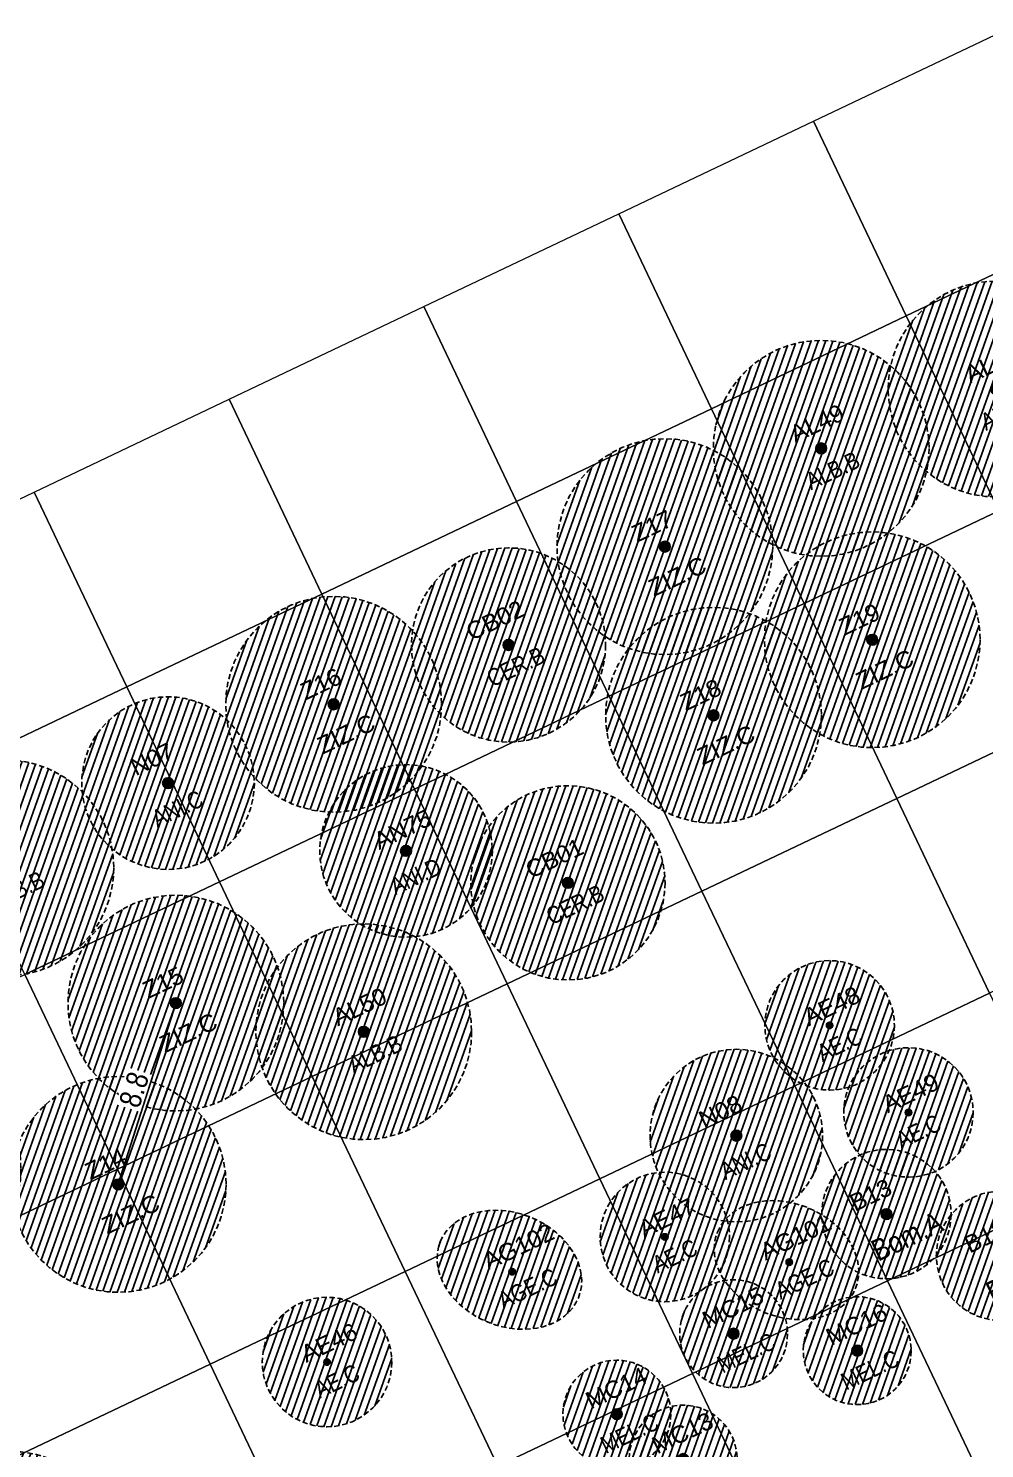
# Model space of a CAD drawing. Header units: metres. Extents: x 679599 to 680038, y 2748524 to 2748844.
# Drawn here: x 679815.6 to 679859.9, y 2748726.9 to 2748792.7 of the extents above; entities that cross this region are included whole.
import ezdxf

# ---------------------------------------------------------------- set-up
doc = ezdxf.new("R2010")
doc.units = ezdxf.units.M
doc.linetypes.add('HIDDEN', pattern=[0.375, 0.25, -0.125])
doc.layers.add('00-GRID_PLANTATION', color=7, linetype='Continuous', lineweight=0, true_color=0xff9c7a)
for name, color, linetype in [('02-L-Setting Out_Dimensions', 250, 'Continuous'), ('COTAUX', 7, 'Continuous'), ('SL_TREE_CANOPY', 251, 'HIDDEN'), ('SL_TREE_ID', 162, 'Continuous'), ('SL_TREE_LEGEND', 7, 'Continuous'), ('SL_TREE_TRUNK', 251, 'Continuous')]:
    doc.layers.add(name, color=color, linetype=linetype)
for name, color, linetype, true_color in [('SL_TREE_ACACIA_ETBAICA', 7, 'Continuous', 0x405700), ('SL_TREE_ACACIA_GERRARDII', 7, 'Continuous', 0x4c4c00), ('SL_TREE_ACACIA_NILOTICA', 7, 'Continuous', 0x264d00), ('SL_TREE_ALBIZIA_LEBBECK', 7, 'Continuous', 0xa3a300), ('SL_TREE_BOMBAX_CEIBA', 7, 'Continuous', 0xb80000), ('SL_TREE_CERCIDIUM_FLORIDUM', 7, 'Continuous', 0xe0e000), ('SL_TREE_MELIA_AZEDARACH', 7, 'Continuous', 0xfcb0fa), ('SL_TREE_ZIZIPHUS_SPINA', 7, 'Continuous', 0xc6d408)]:
    doc.layers.add(name, color=color, linetype=linetype, true_color=true_color)
doc.styles.add('E100', font='verdana.ttf', dxfattribs={"height": 0.4})
doc.styles.get("Standard").update_dxf_attribs({"font": 'arial.ttf'})
doc.styles.add('TER-200', font='ARIALN.TTF', dxfattribs={"height": 1})
doc.dimstyles.new('E250', dxfattribs={"dimscale": 0.03, "dimtxt": 0.4, "dimasz": 0.5, "dimexe": 0.1, "dimexo": 1, "dimgap": 4, "dimtad": 1, "dimzin": 0, "dimdsep": 46, "dimtxsty": 'E100', "dimblk1": 'LINCOT200', "dimblk2": 'LINCOT200', "dimsah": 1, "dimcen": 0.1, "dimdle": 0.1, "dimse1": 1, "dimse2": 1, "dimclrt": 256, "dimadec": 0, "dimazin": 0, "dimtfac": 0.01538461538461539, "dimtofl": 0, "dimtmove": 0, "dimatfit": 3, "dimldrblk": 'LINCOT200', "dimfxl": 1, "dimtolj": 1, "dimtzin": 0, "dimarcsym": 0})
pattern_1 = [(45, (0, 0), (-0.2245064030267289, 0.2245064030267289), [])]

# ---------------------------------------------------------------- blocks, each defined once
blk = doc.blocks.new('Bombax_ceiba')
h = blk.add_hatch()
h.set_pattern_fill('ANSI31', color=256, scale=0.1)
h.set_pattern_definition(pattern_1)
edge = h.paths.add_edge_path()
edge.add_arc((4.656612873077393e-10, 4.656612873077393e-10), 3.000000000087448, -25.44812939262281, 334.5518706073772)
at = {"layer": 'SL_TREE_TRUNK'}
h = blk.add_hatch(color=256, dxfattribs=at)
h.dxf.hatch_style = 1
edge = h.paths.add_edge_path()
edge.add_arc((4.656612873077393e-10, 4.656612873077393e-10), 0.2500003876001918, 0, 360)
at = {"layer": 'SL_TREE_CANOPY', "linetype": 'HIDDEN'}
blk.add_circle((4.656612873077393e-10, 4.656612873077393e-10), 3, dxfattribs=at)
at = {"layer": 'SL_TREE_TRUNK'}
blk.add_circle((4.656612873077393e-10, 4.656612873077393e-10), 0.2500003876001918, dxfattribs=at)
at = {"layer": 'SL_TREE_ID'}
blk.add_attdef('ID', (-1.276014421639939, 0.7167202825063849), '', height=0.7999999999999999, rotation=359.9999999999999, dxfattribs=at)
at = {"layer": 'SL_TREE_LEGEND', "insert": (-1.297057115955816, -0.8330300194211304), "char_height": 1, "attachment_point": 1, "style": 'TER-200'}
blk.add_mtext_dynamic_manual_height_columns('Bom.A', width=38.77952334683659, gutter_width=12.5, heights=[0], dxfattribs=at)
blk = doc.blocks.new('Albizia_lebbeck')
h = blk.add_hatch()
h.set_pattern_fill('ANSI31', color=256, scale=0.1)
h.set_pattern_definition(pattern_1)
edge = h.paths.add_edge_path()
edge.add_arc((0, 4.656612873077393e-10), 4.999999999981005, -25.44812939262281, 334.5518706073772)
at = {"layer": 'SL_TREE_TRUNK'}
h = blk.add_hatch(color=256, dxfattribs=at)
h.dxf.hatch_style = 1
edge = h.paths.add_edge_path()
edge.add_arc((2.328306436538696e-10, 0), 0.2500003876001918, 0, 360)
at = {"layer": 'SL_TREE_CANOPY', "linetype": 'HIDDEN'}
blk.add_circle((2.328306436538696e-10, 0), 5, dxfattribs=at)
at = {"layer": 'SL_TREE_TRUNK'}
blk.add_circle((2.328306436538696e-10, 0), 0.2500003876001918, dxfattribs=at)
at = {"layer": 'SL_TREE_ID'}
blk.add_attdef('ID', (-0.9810078069718458, 0.7368421231547302), '', height=0.8, rotation=0.000420918299423, dxfattribs=at)
at = {"layer": 'SL_TREE_LEGEND', "insert": (-1.25964832330942, -0.7561016048520699), "char_height": 0.8, "attachment_point": 1, "rotation": 0.012362144525415425, "style": 'TER-200'}
blk.add_mtext_dynamic_manual_height_columns('ALB.B', width=38.77958347063934, gutter_width=12.50001938000959, heights=[0], dxfattribs=at)
blk = doc.blocks.new('Ziziphus_spina_christi')
h = blk.add_hatch()
h.set_pattern_fill('ANSI31', color=256, scale=0.1)
h.set_pattern_definition(pattern_1)
edge = h.paths.add_edge_path()
edge.add_arc((-6.661338147750939e-16, -8.881784197001252e-16), 5.000000000000001, 0, 360)
at = {"layer": 'SL_TREE_TRUNK'}
h = blk.add_hatch(color=256, dxfattribs=at)
h.dxf.hatch_style = 1
edge = h.paths.add_edge_path()
edge.add_arc((0, 0), 0.2500003876001918, 0, 360)
at = {"layer": 'SL_TREE_CANOPY', "linetype": 'HIDDEN'}
blk.add_circle((0, 0), 5, dxfattribs=at)
at = {"layer": 'SL_TREE_TRUNK'}
blk.add_circle((0, 0), 0.2500003876001918, dxfattribs=at)
at = {"layer": 'SL_TREE_ID'}
blk.add_attdef('ID', (-1.090554446818487, 0.7152588476904356), '', height=0.8, rotation=0.000420918299423, dxfattribs=at)
at = {"layer": 'SL_TREE_LEGEND'}
blk.add_attdef('NOMBRE_ESPECIE', (-1.464163609154383, -1.887849904743556), '', height=0.8, rotation=0.000420918299423, dxfattribs=at)
blk = doc.blocks.new('Acacia etbaica')
h = blk.add_hatch()
h.set_pattern_fill('ANSI31', color=256, scale=0.1)
h.set_pattern_definition(pattern_1)
edge = h.paths.add_edge_path()
edge.add_arc((4.440892098500626e-16, -1.110223024625157e-15), 3.000000000000001, 0, 360)
at = {"layer": 'SL_TREE_TRUNK'}
h = blk.add_hatch(color=256, dxfattribs=at)
h.dxf.hatch_style = 1
edge = h.paths.add_edge_path()
edge.add_arc((-4.190951585769653e-09, -3.725290298461914e-09), 0.1500002332421871, 286.4511275051879, 569.1271037239628)
edge.add_arc((-2.328306436538696e-09, 2.328306436538696e-09), 0.1500002378014961, 209.127105287983, 286.4511261276718)
at = {"layer": 'SL_TREE_CANOPY'}
blk.add_circle((0, 0), 3, dxfattribs=at)
at = {"layer": 'SL_TREE_TRUNK'}
for radius in [0.1500002332387778, 0.150000232560115]:
    blk.add_circle((-4.190951585769653e-09, -3.725290298461914e-09), radius, dxfattribs=at)
at = {"layer": 'SL_TREE_ID'}
blk.add_attdef('ID', (-0.8932882340763868, 0.3719346012949387), '', height=0.8, rotation=0.000420918299423, dxfattribs=at)
at = {"layer": 'SL_TREE_LEGEND', "insert": (-1.03268935325265, -0.5916003125882874), "char_height": 0.8, "attachment_point": 1, "rotation": 0.012362144577741912, "style": 'TER-200'}
blk.add_mtext_dynamic_manual_height_columns('AE.C', width=38.77952334683659, gutter_width=12.5, heights=[0], dxfattribs=at)
blk = doc.blocks.new('Acacia_gerrardii')
h = blk.add_hatch()
h.set_pattern_fill('ANSI31', color=256, scale=0.1, style=0)
h.set_pattern_definition(pattern_1)
edge = h.paths.add_edge_path()
edge.add_ellipse((-0.07890667230822146, 0.1374323763884604), major_axis=(-2.334159139066159, 2.54631103014604), ratio=0.7600819417513992, start_angle=0, end_angle=360)
at = {"layer": 'SL_TREE_TRUNK'}
h = blk.add_hatch(color=256, dxfattribs=at)
h.dxf.hatch_style = 1
edge = h.paths.add_edge_path()
edge.add_arc((2.328306436538696e-10, 4.656612873077393e-10), 0.1500002322718501, -7.354891001008641, 352.6451089989913)
at = {"layer": 'SL_TREE_CANOPY'}
blk.add_ellipse((-0.07890667230822146, 0.1374323763884604), major_axis=(-2.334159139066159, 2.54631103014604), ratio=0.7600819417513992, dxfattribs=at)
at = {"layer": 'SL_TREE_TRUNK'}
for radius in [0.1500002322718501, 0.150000232560115]:
    blk.add_circle((2.328306436538696e-10, 4.656612873077393e-10), radius, dxfattribs=at)
at = {"layer": 'SL_TREE_ID'}
blk.add_attdef('ID', (-0.9728607100642677, 0.5309647998048064), '', height=0.8, rotation=0.000420918299423, dxfattribs=at)
at = {"layer": 'SL_TREE_LEGEND', "insert": (-1.118427887933137, -0.6025218042600855), "char_height": 0.8, "attachment_point": 1, "style": 'TER-200'}
blk.add_mtext_dynamic_manual_height_columns('AGE.C', width=38.77952334683659, gutter_width=12.5, heights=[0], dxfattribs=at)
blk = doc.blocks.new('Acacia_nilotica')
h = blk.add_hatch()
h.set_pattern_fill('ANSI31', color=256, scale=0.1)
h.set_pattern_definition(pattern_1)
edge = h.paths.add_edge_path()
edge.add_arc((-6.661338147750939e-16, -8.881784197001252e-16), 3.999999999999999, 0, 360)
at = {"layer": 'SL_TREE_TRUNK'}
h = blk.add_hatch(color=256, dxfattribs=at)
h.dxf.hatch_style = 1
edge = h.paths.add_edge_path()
edge.add_arc((0, 0), 0.2500003876001918, 0, 360)
at = {"layer": 'SL_TREE_CANOPY', "linetype": 'HIDDEN'}
blk.add_circle((0, 0), 4, dxfattribs=at)
at = {"layer": 'SL_TREE_TRUNK'}
blk.add_circle((0, 0), 0.2500003876001918, dxfattribs=at)
at = {"layer": 'SL_TREE_ID'}
blk.add_attdef('ID', (-1.213950848484089, 0.9305009110162956), '', height=0.8, rotation=0.000420918299423, dxfattribs=at)
at = {"layer": 'SL_TREE_LEGEND', "insert": (-1.34179218168218, -0.8530613644979894), "char_height": 0.8, "attachment_point": 1, "style": 'TER-200'}
blk.add_mtext_dynamic_manual_height_columns('ANI.C', width=38.77952334683659, gutter_width=12.5, heights=[0], dxfattribs=at)
blk = doc.blocks.new('Acacia Nilotica D')
h = blk.add_hatch()
h.set_pattern_fill('ANSI31', color=256, scale=0.1)
h.set_pattern_definition(pattern_1)
edge = h.paths.add_edge_path()
edge.add_arc((2.328306436538696e-10, 0), 3.999999999999999, -6.5439871631012e-05, 359.9999345601284)
at = {"layer": 'SL_TREE_TRUNK'}
h = blk.add_hatch(color=256, dxfattribs=at)
h.dxf.hatch_style = 1
edge = h.paths.add_edge_path()
edge.add_arc((2.328306436538696e-10, 0), 0.2500003876001918, 0, 360)
at = {"layer": 'SL_TREE_CANOPY', "linetype": 'HIDDEN'}
blk.add_circle((2.328306436538696e-10, 0), 4, dxfattribs=at)
at = {"layer": 'SL_TREE_TRUNK'}
blk.add_circle((2.328306436538696e-10, 0), 0.2500003876001918, dxfattribs=at)
at = {"layer": 'SL_TREE_ID'}
blk.add_attdef('ID', (-1.114701568342348, 0.5722070784384528), '', height=0.8, rotation=0.000420918299423, dxfattribs=at)
at = {"layer": 'SL_TREE_LEGEND', "insert": (-1.328076369118698, -0.8530600350350142), "char_height": 0.8, "attachment_point": 1, "rotation": 359.99993456012834, "style": 'TER-200'}
blk.add_mtext_dynamic_manual_height_columns('ANI.D', width=38.77952334683659, gutter_width=12.5, heights=[0], dxfattribs=at)
blk = doc.blocks.new('LINCOT200')
for p, q in [((0, -9.999961704014428), (0, 10.00003829598555)), ((3.694822225952521e-13, 3.829598557558711e-05), (10.00000000000051, 3.829598557558711e-05))]:
    blk.add_line(p, q)
at = {"const_width": 1.875}
blk.add_lwpolyline([(3.535533801624467, -3.535495714255788), (-3.535533950636761, 3.535572157214077)], dxfattribs=at)
at = {"layer": 'COTAUX'}
blk.add_line((0, 0), (-1.249999999999915, 0), dxfattribs=at)
blk = doc.blocks.new('*D33')
at = {"layer": '02-L-Setting Out_Dimensions', "color": 0, "lineweight": -2, "transparency": 16777216}
blk.add_line((679822.4403404966, 2748747.53478454), (679819.7778018609, 2748739.159647909), dxfattribs=at)
at = {"layer": 'Defpoints', "color": 0, "transparency": 16777216}
for p in [(679822.4448850215, 2748747.549079549), (679819.7732573362, 2748739.145352899), (679819.7732573362, 2748739.145352899)]:
    blk.add_point(p, dxfattribs=at)
at = {"layer": '02-L-Setting Out_Dimensions', "color": 0, "lineweight": -2, "transparency": 16777216, "xscale": 0.015, "yscale": 0.015, "zscale": 0.015}
for p, rotation in [((679822.4448850213, 2748747.54907955), 72.36402569398003), ((679819.7732573362, 2748739.1453529), 252.36402569398)]:
    blk.add_blockref('LINCOT200', p, dxfattribs=dict(at, rotation=rotation))
at = {"layer": '02-L-Setting Out_Dimensions', "transparency": 16777216, "insert": (679820.5081347241, 2748743.538259857), "char_height": 1, "attachment_point": 5, "rotation": 72.36402569398004, "style": 'TER-200', "bg_fill": 3, "box_fill_scale": 1.1, "bg_fill_color": 256, "bg_fill_true_color": 13158600, "bg_fill_transparency": 0}
blk.add_mtext('\\A1;8.8', dxfattribs=at)
blk = doc.blocks.new('Melia_Azedarach.C')
h = blk.add_hatch()
h.set_pattern_fill('ANSI31', color=256, scale=0.1, angle=25.44812939262281)
h.set_pattern_definition([(70.44812939262282, (-2.328306436538696e-10, -4.656612873077393e-10), (-0.2991926023986827, 0.106254584230064), [])])
edge = h.paths.add_edge_path()
edge.add_arc((0, 0), 2.499999999665561, 3.180554681463517e-15, 360)
at = {"layer": 'SL_TREE_TRUNK'}
h = blk.add_hatch(color=256, dxfattribs=at)
h.dxf.hatch_style = 1
edge = h.paths.add_edge_path()
edge.add_arc((0, 0), 0.2500003876001918, 0, 360)
at = {"layer": 'SL_TREE_CANOPY', "linetype": 'HIDDEN'}
blk.add_circle((0, 0), 2.5, dxfattribs=at)
at = {"layer": 'SL_TREE_TRUNK'}
blk.add_circle((0, 0), 0.2500003876001918, dxfattribs=at)
at = {"layer": 'SL_TREE_ID'}
blk.add_attdef('ID', (-1.204547825385816, 0.2123125661164522), '', height=0.7999999999999999, rotation=25.44812939875967, dxfattribs=at)
at = {"layer": 'SL_TREE_LEGEND', "insert": (-0.8526106143835932, -1.12900723842904), "char_height": 0.8, "attachment_point": 1, "rotation": 25.448129392622818, "style": 'TER-200'}
blk.add_mtext_dynamic_manual_height_columns('MEL.C', width=38.77952334683659, gutter_width=12.5, heights=[0], dxfattribs=at)
blk = doc.blocks.new('Cercidium.B')
h = blk.add_hatch()
h.set_pattern_fill('ANSI31', color=256, scale=0.1, angle=25.44812939262281)
h.set_pattern_definition([(70.44812939262282, (0, -4.656612873077393e-10), (-0.2991926023986827, 0.106254584230064), [])])
edge = h.paths.add_edge_path()
edge.add_arc((-3.492459654808044e-10, 4.656612873077393e-10), 4.49999999985001, 3.180554681463517e-15, 360)
at = {"layer": 'SL_TREE_TRUNK'}
h = blk.add_hatch(color=256, dxfattribs=at)
h.dxf.hatch_style = 1
edge = h.paths.add_edge_path()
edge.add_arc((0, 0), 0.2500003876001918, 0, 360)
at = {"layer": 'SL_TREE_CANOPY', "linetype": 'HIDDEN'}
blk.add_circle((0, 0), 4.5, dxfattribs=at)
at = {"layer": 'SL_TREE_TRUNK'}
blk.add_circle((0, 0), 0.2500003876001918, dxfattribs=at)
at = {"layer": 'SL_TREE_ID'}
blk.add_attdef('ID', (-1.715614094980992, 0.1833417052403092), '', height=0.8, rotation=25.44855030298583, dxfattribs=at)
at = {"layer": 'SL_TREE_LEGEND', "insert": (-1.10157066246029, -1.247681226581335), "char_height": 0.8, "attachment_point": 1, "rotation": 25.46049153714823, "style": 'TER-200'}
blk.add_mtext_dynamic_manual_height_columns('CER.B', width=38.77958347063934, gutter_width=12.50001938000959, heights=[0], dxfattribs=at)

msp = doc.modelspace()

# ---------------------------------------------------------------- linework, layer by layer
at = {"layer": '00-GRID_PLANTATION'}
for points in [[(679851.9984454737, 2748788.419475997), (679861.0282249119, 2748792.716345008), (679865.3250939228, 2748783.68656557), (679856.2953144843, 2748779.389696559)], [(679842.9686660354, 2748784.122606986), (679851.998445474, 2748788.419475997), (679856.2953144844, 2748779.389696558), (679847.2655350463, 2748775.092827548)], [(679833.9388865975, 2748779.825737976), (679842.9686660356, 2748784.122606986), (679847.2655350463, 2748775.092827548), (679838.2357556082, 2748770.795958538)], [(679856.2953144844, 2748779.389696559), (679865.325093923, 2748783.68656557), (679869.6219629335, 2748774.656786132), (679860.5921834952, 2748770.359917121)], [(679824.9091071594, 2748775.528868966), (679833.9388865975, 2748779.825737976), (679838.2357556084, 2748770.795958538), (679829.20597617, 2748766.499089527)], [(679847.2655350463, 2748775.092827548), (679856.2953144846, 2748779.389696559), (679860.5921834953, 2748770.359917121), (679851.562404057, 2748766.063048109)], [(679815.8793277214, 2748771.231999954), (679824.9091071598, 2748775.528868965), (679829.2059761705, 2748766.499089526), (679820.1761967321, 2748762.202220515)], [(679838.2357556084, 2748770.795958538), (679847.2655350467, 2748775.092827548), (679851.5624040574, 2748766.063048109), (679842.5326246193, 2748761.766179098)], [(679806.8495482831, 2748766.935130943), (679815.8793277214, 2748771.231999954), (679820.1761967321, 2748762.202220515), (679811.1464172938, 2748757.905351505)], [(679829.2059761705, 2748766.499089526), (679838.2357556086, 2748770.795958537), (679842.5326246193, 2748761.766179099), (679833.5028451812, 2748757.469310088)], [(679851.562404057, 2748766.06304811), (679860.5921834954, 2748770.359917121), (679864.8890525061, 2748761.330137682), (679855.8592730677, 2748757.033268671)], [(679820.1761967323, 2748762.202220515), (679829.2059761707, 2748766.499089526), (679833.5028451814, 2748757.469310088), (679824.4730657429, 2748753.172441077)], [(679842.5326246193, 2748761.766179099), (679851.5624040576, 2748766.063048109), (679855.8592730684, 2748757.033268671), (679846.8294936297, 2748752.73639966)], [(679811.1464172938, 2748757.905351505), (679820.1761967326, 2748762.202220515), (679824.4730657429, 2748753.172441077), (679815.4432863047, 2748748.875572066)], [(679833.5028451809, 2748757.469310089), (679842.5326246195, 2748761.7661791), (679846.82949363, 2748752.736399661), (679837.7997141918, 2748748.43953065)], [(679855.8592730679, 2748757.033268672), (679864.8890525061, 2748761.330137683), (679869.185921517, 2748752.300358244), (679860.1561420783, 2748748.003489233)], [(679824.4730657429, 2748753.172441077), (679833.5028451814, 2748757.469310089), (679837.7997141918, 2748748.43953065), (679828.7699347538, 2748744.142661639)], [(679846.8294936297, 2748752.736399661), (679855.8592730681, 2748757.033268671), (679860.1561420788, 2748748.003489233), (679851.1263626406, 2748743.706620222)], [(679837.7997141918, 2748748.439530651), (679846.82949363, 2748752.736399662), (679851.1263626409, 2748743.706620223), (679842.0965832024, 2748739.409751212)], [(679828.7699347535, 2748744.142661639), (679837.799714192, 2748748.43953065), (679842.0965832026, 2748739.409751212), (679833.0668037642, 2748735.112882201)], [(679851.1263626406, 2748743.706620222), (679860.1561420788, 2748748.003489233), (679864.4530110897, 2748738.973709795), (679855.4232316512, 2748734.676840784)], [(679842.0965832024, 2748739.409751212), (679851.1263626409, 2748743.706620223), (679855.4232316514, 2748734.676840784), (679846.393452213, 2748730.379971774)], [(679833.0668037642, 2748735.112882201), (679842.0965832026, 2748739.409751212), (679846.3934522133, 2748730.379971773), (679837.3636727748, 2748726.083102762)], [(679855.4232316512, 2748734.676840784), (679864.4530110895, 2748738.973709795), (679868.7498801003, 2748729.943930357), (679859.7201006619, 2748725.647061346)], [(679824.0370243262, 2748730.81601319), (679833.0668037644, 2748735.112882201), (679837.3636727748, 2748726.083102762), (679828.3338933368, 2748721.786233752)], [(679846.393452213, 2748730.379971774), (679855.4232316514, 2748734.676840785), (679859.7201006623, 2748725.647061346), (679850.6903212237, 2748721.350192335)], [(679815.007244888, 2748726.51914418), (679824.0370243263, 2748730.81601319), (679828.3338933372, 2748721.786233752), (679819.3041138989, 2748717.489364741)], [(679837.3636727749, 2748726.083102763), (679846.3934522133, 2748730.379971774), (679850.6903212239, 2748721.350192335), (679841.6605417858, 2748717.053323324)]]:
    msp.add_lwpolyline(points, close=True, dxfattribs=at)

# ---------------------------------------------------------------- block references
at = {"layer": 'SL_TREE_ACACIA_ETBAICA', "rotation": 25.44812939262281}
for p, values in [((679852.7450701123, 2748746.516513693), {'ID': 'AE48'}), ((679856.399788125, 2748742.481312637), {'ID': 'AE49'}), ((679845.1083712507, 2748736.712200819), {'ID': 'AE47'}), ((679829.4521588286, 2748730.914512585), {'ID': 'AE46'})]:
    msp.add_blockref('Acacia etbaica', p, dxfattribs=at).add_auto_attribs(values)
at = {"layer": 'SL_TREE_ACACIA_GERRARDII', "rotation": 25.44812939262281}
for p, values in [((679838.0334669807, 2748735.100675891), {'ID': 'AG102'}), ((679850.8757427931, 2748735.545057958), {'ID': 'AG101'}), ((679815.7234642749, 2748723.913073372), {'ID': 'AG103'})]:
    msp.add_blockref('Acacia_gerrardii', p, dxfattribs=at).add_auto_attribs(values)
at = {"layer": 'SL_TREE_ACACIA_NILOTICA'}
for name, p, rotation, values in [('Acacia_nilotica', (679822.0831384368, 2748757.742173011), 25.44812939262281, {'ID': 'N07'}), ('Acacia Nilotica D', (679833.1140876481, 2748754.599942423), 25.44819483249446, {'ID': 'AN75'}), ('Acacia_nilotica', (679848.4207653744, 2748741.406556416), 25.44812939262281, {'ID': 'N08'})]:
    msp.add_blockref(name, p, dxfattribs=dict(at, rotation=rotation)).add_auto_attribs(values)
at = {"layer": 'SL_TREE_ALBIZIA_LEBBECK', "rotation": 25.44812939262281}
for p, values in [((679860.4593324274, 2748776.004640938), {'ID': 'AL48'}), ((679852.3543885016, 2748773.255116623), {'ID': 'AL49'}), ((679831.1535024014, 2748746.220936811), {'ID': 'AL50'}), ((679810.2661538365, 2748739.865694873), {'ID': 'AL53'})]:
    msp.add_blockref('Albizia_lebbeck', p, dxfattribs=at).add_auto_attribs(values)
at = {"layer": 'SL_TREE_BOMBAX_CEIBA', "rotation": 25.44812939262281}
for p, values in [((679855.3793980081, 2748737.77007989), {'ID': 'B13'}), ((679860.6934721097, 2748735.836759494), {'ID': 'B12'})]:
    msp.add_blockref('Bombax_ceiba', p, dxfattribs=at).add_auto_attribs(values)
at = {"layer": 'SL_TREE_CERCIDIUM_FLORIDUM'}
for p, values in [((679837.8633211605, 2748764.144190912), {'ID': 'CB02'}), ((679840.6162379587, 2748753.119273412), {'ID': 'CB01'})]:
    msp.add_blockref('Cercidium.B', p, dxfattribs=at).add_auto_attribs(values)
at = {"layer": 'SL_TREE_MELIA_AZEDARACH'}
for p, values in [((679848.2948304558, 2748732.229291302), {'ID': 'MC15'}), ((679854.0251382748, 2748731.443038031), {'ID': 'MC16'}), ((679842.8839448123, 2748728.498710612), {'ID': 'MC14'}), ((679845.9568071963, 2748726.418654772), {'ID': 'MC13'})]:
    msp.add_blockref('Melia_Azedarach.C', p, dxfattribs=at).add_auto_attribs(values)
at = {"layer": 'SL_TREE_ZIZIPHUS_SPINA', "rotation": 25.44812939262281}
for p, values in [((679845.1088548312, 2748768.699653768), {'ID': 'Z17', 'NOMBRE_ESPECIE': 'ZIZ.C'}), ((679854.7202825114, 2748764.385263651), {'ID': 'Z19', 'NOMBRE_ESPECIE': 'ZIZ.C'}), ((679829.7583772349, 2748761.394666597), {'ID': 'Z16', 'NOMBRE_ESPECIE': 'ZIZ.C'}), ((679847.3635859177, 2748760.884438694), {'ID': 'Z18', 'NOMBRE_ESPECIE': 'ZIZ.C'}), ((679822.444885021, 2748747.549079549), {'ID': 'Z15', 'NOMBRE_ESPECIE': 'ZIZ.C'}), ((679819.7732573361, 2748739.1453529), {'ID': 'Z14', 'NOMBRE_ESPECIE': 'ZIZ.C'})]:
    msp.add_blockref('Ziziphus_spina_christi', p, dxfattribs=at).add_auto_attribs(values)

# ---------------------------------------------------------------- next in the draw order: dimensions: what is measured, and where the dimension line sits
at = {"layer": '02-L-Setting Out_Dimensions'}
dim = msp.add_aligned_dim(p1=(679822.444885021, 2748747.549079549), p2=(679819.7732573361, 2748739.1453529), distance=3.931053110365578e-10, dimstyle='E250', override={"dimtxt": 0.8, "dimdec": 1, "dimtxsty": 'TER-200', "dimtfill": 1, "dimtfillclr": 7}, dxfattribs=at)
dim.commit()
dim.dimension.update_dxf_attribs({"geometry": '*D33', "text_midpoint": (679820.5081347242, 2748743.538259856)})

# ---------------------------------------------------------------- next in the draw order: linework, layer by layer
at = {"layer": '00-GRID_PLANTATION'}
for points in [[(679815.443286305, 2748748.875572067), (679824.473065743, 2748753.172441077), (679828.7699347539, 2748744.142661639), (679819.7401553154, 2748739.845792628)], [(679806.4135068665, 2748744.578703057), (679815.4432863052, 2748748.875572067), (679819.7401553154, 2748739.845792629), (679810.7103758773, 2748735.548923618)], [(679819.7401553154, 2748739.845792629), (679828.7699347538, 2748744.142661639), (679833.0668037644, 2748735.112882201), (679824.0370243262, 2748730.81601319)], [(679810.7103758773, 2748735.548923619), (679819.7401553156, 2748739.845792629), (679824.0370243263, 2748730.81601319), (679815.007244888, 2748726.51914418)]]:
    msp.add_lwpolyline(points, close=True, dxfattribs=at)

# ---------------------------------------------------------------- next in the draw order: block references
at = {"layer": 'SL_TREE_ALBIZIA_LEBBECK', "rotation": 25.44812939262281}
msp.add_blockref('Albizia_lebbeck', (679814.5669722753, 2748753.808794646), dxfattribs=at).add_auto_attribs({'ID': 'L51'})

doc.saveas('drawing.dxf')
